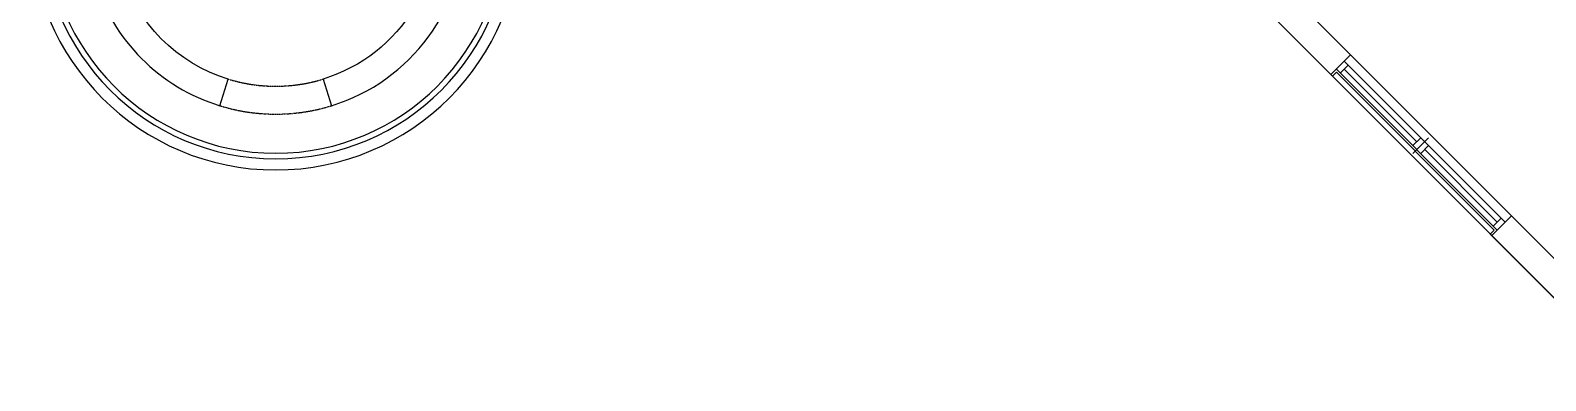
# Model space of a CAD drawing. Header units: millimetres. Extents: x 186805 to 449048, y 2167 to 51540.
# Drawn here: x 406128 to 419714, y 17446 to 20583 of the extents above; entities that cross this region are included whole.
import ezdxf

# ---------------------------------------------------------------- set-up
doc = ezdxf.new("R2010")
doc.units = ezdxf.units.MM
doc.linetypes.add('HIDDEN2', pattern=[0.1875, 0.125, -0.0625])
doc.layers.add('0-60x60-C', color=3, linetype='CONTINUOUS', lineweight=13)
for name, color, linetype in [('A-ABOV', 1, 'HIDDEN2'), ('A-ABOVE DOOR', 1, 'HIDDEN2'), ('A-CONC-BLDG', 6, 'CONTINUOUS'), ('A-CORNICHE', 9, 'CONTINUOUS'), ('a-wall', 140, 'CONTINUOUS'), ('A-WIND', 4, 'CONTINUOUS'), ('ALAN', 6, 'CONTINUOUS')]:
    doc.layers.add(name, color=color, linetype=linetype)

# ---------------------------------------------------------------- blocks, each defined once
blk = doc.blocks.new('A$C7C4A1575')
at = {"layer": 'A-ABOV', "color": 8}
for radius in [1700, 1450]:
    blk.add_arc((40695, 30000), radius, 72.8954, 107.1046, dxfattribs=at)
at = {"layer": 'A-ABOVE DOOR', "color": 8, "linetype": 'Continuous'}
for p, q in [((29793, 32788), (31236, 31346)), ((29617, 32611), (31059, 31169))]:
    blk.add_line(p, q, dxfattribs=at)
at = {"layer": 'A-CONC-BLDG', "color": 8}
for points in [[(40269, 31386), (40195, 31625, 0.329244), (38995, 30000), (38495, 30000), (38495, 29750), (39267, 29750, -0.377986)], [(41195, 31625), (41122, 31386, -0.248358), (42081, 30426), (42320, 30500, 0.248358)]]:
    blk.add_lwpolyline(points, format="xyb", close=True, dxfattribs=at)
at = {"layer": 'A-CORNICHE', "color": 8}
for radius in [2200, 2100, 2050]:
    blk.add_arc((40695, 30000), radius, 270, 180, dxfattribs=at)
at = {"layer": 'a-wall', "color": 8}
for p, q in [((28495, 34086), (29793, 32788)), ((29617, 32611), (28464, 33764)), ((29793, 32788), (29617, 32611)), ((31236, 31346), (31059, 31169)), ((32335, 30246), (31236, 31346)), ((31059, 31169), (32159, 30069))]:
    blk.add_line(p, q, dxfattribs=at)
at = {"layer": 'A-WIND', "color": 8}
for p, q in [((29673, 32668), (31116, 31225)), ((29673, 32668), (31116, 31225)), ((29708, 32633), (29779, 32703)), ((29708, 32633), (29779, 32703)), ((29744, 32739), (31186, 31296)), ((29744, 32739), (31186, 31296)), ((30394, 32017), (29744, 32668)), ((30394, 32017), (29744, 32668)), ((30359, 31982), (30430, 32053)), ((30500, 32053), (30359, 31911)), ((30359, 31982), (30430, 32053)), ((30500, 32053), (30359, 31911)), ((30430, 31911), (30500, 31982)), ((30430, 31911), (30500, 31982)), ((31116, 31296), (30465, 31947)), ((31116, 31296), (30465, 31947)), ((31080, 31261), (31151, 31332)), ((31080, 31261), (31151, 31332))]:
    blk.add_line(p, q, dxfattribs=at)
at = {"layer": 'ALAN', "color": 8}
blk.add_lwpolyline([(32548, 30034), (31222, 31360), (31186, 31324), (29772, 32739), (29807, 32774), (28495, 34086)], dxfattribs=at)
blk = doc.blocks.new('A$C32DD6ECA')
at = {"layer": '0-60x60-C', "color": 16, "xscale": 0.0418312498368323, "yscale": 0.0418312498368323, "zscale": 0.0418312498368323, "rotation": 180}
blk.add_blockref('A$C7C4A1575', (4397.08, 2202.64), dxfattribs=at)

msp = doc.modelspace()

# ---------------------------------------------------------------- block references
at = {"layer": '0-60x60-C', "color": 16, "xscale": 23.90557308239969, "yscale": 23.90557308239969, "zscale": 23.90557308239969}
msp.add_blockref('A$C32DD6ECA', (343908.2, -1123), dxfattribs=at)

doc.saveas('drawing.dxf')
